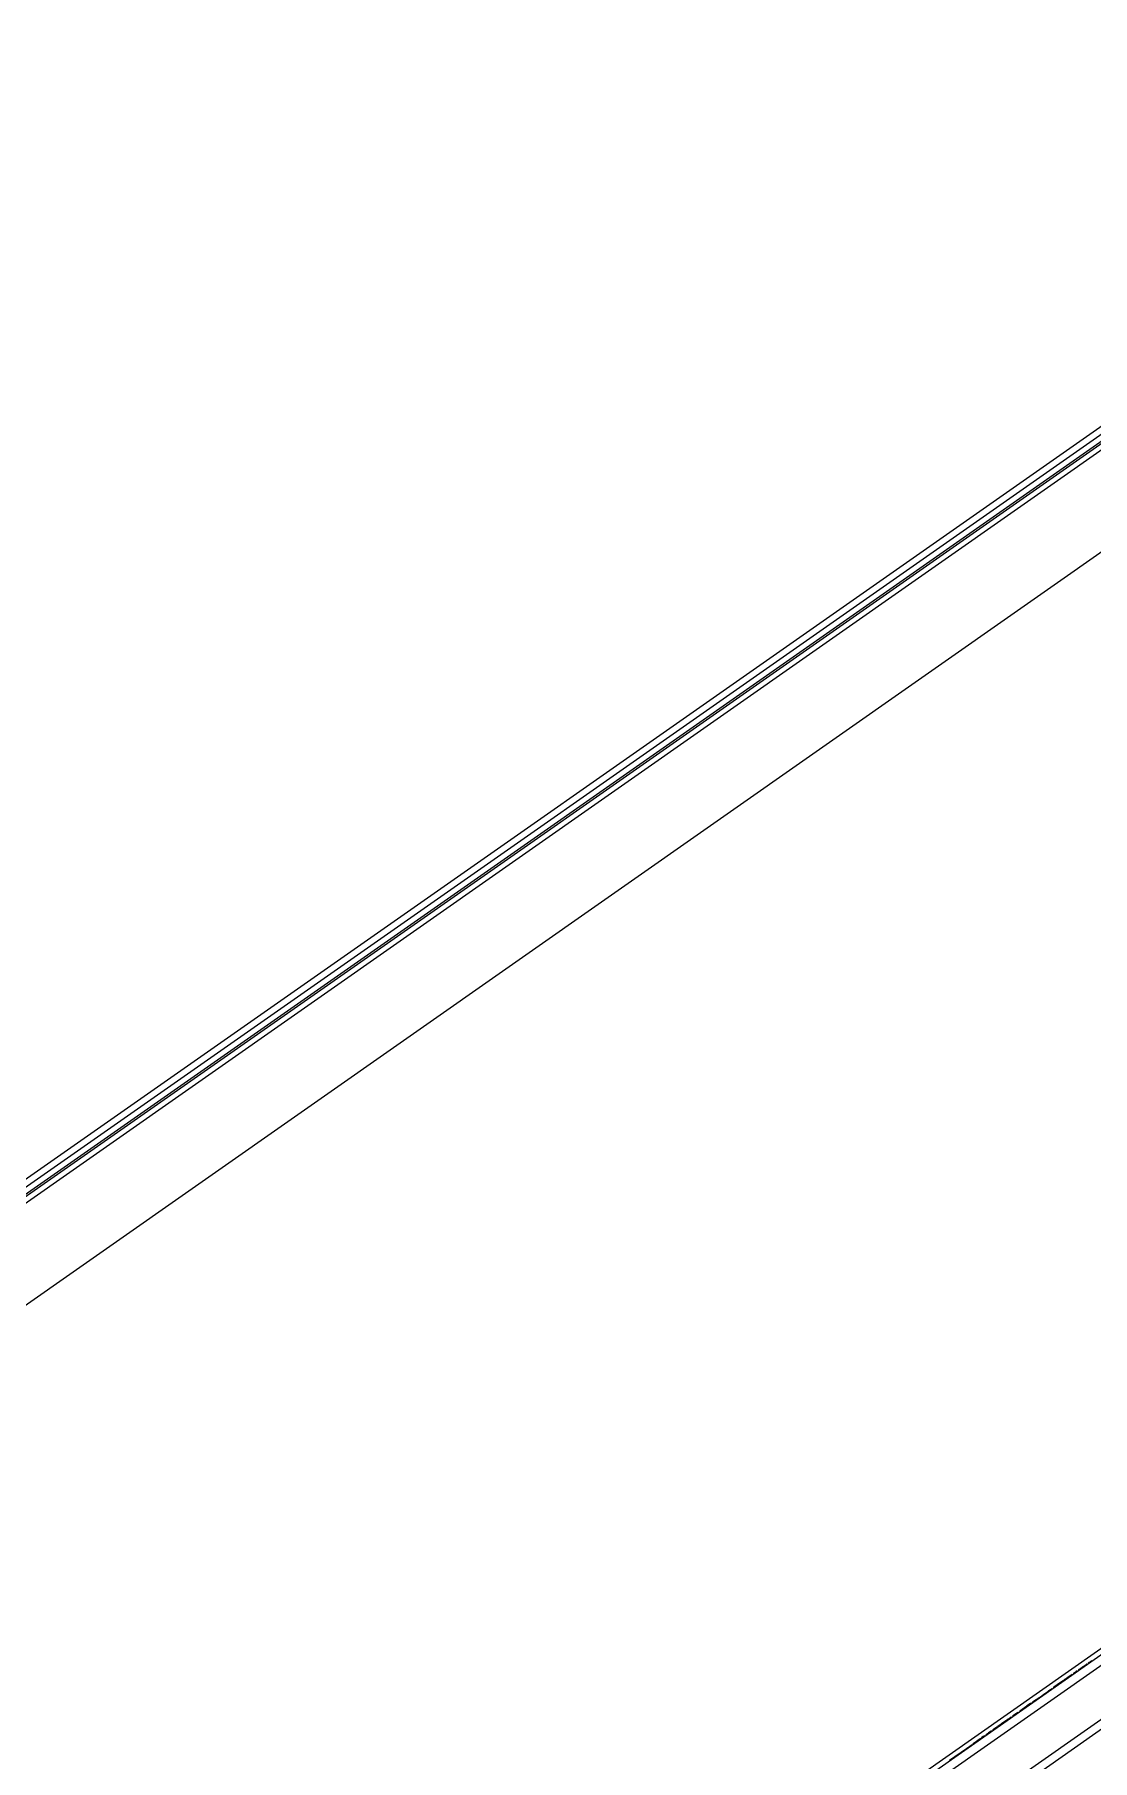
# Model space of a CAD drawing. Header units: millimetres. Extents: x 152904052 to 153933663, y 538271515 to 539240469.
# Drawn here: x 153452042.6 to 153452301.2, y 538570367.3 to 538570789.1 of the extents above; entities that cross this region are included whole.
import ezdxf

# ---------------------------------------------------------------- set-up
doc = ezdxf.new("R2010")
doc.units = ezdxf.units.MM
doc.layers.add('POWR', color=5, linetype='Continuous')

msp = doc.modelspace()

# ---------------------------------------------------------------- linework, layer by layer
at = {"layer": 'POWR', "color": 7}
for p, q in [((153452745.21, 538571002.75), (153451844.14, 538570371.82)), ((153452746.13, 538571001.44), (153451845.06, 538570370.51)), ((153452744.31, 538570998.46), (153451848.48, 538570371.2)), ((153451858.46, 538570377.69), (153452734.95, 538570991.42)), ((153451860.27, 538570377.38), (153452734.63, 538570989.61)), ((153452735.99, 538570965.53), (153451882.43, 538570367.86)), ((153451988.82, 538570170.43), (153452884.97, 538570797.92)), ((153451989.33, 538570173.36), (153452882.04, 538570798.44)), ((153452889, 538570787.44), (153451997.29, 538570163.06)), ((153452890.15, 538570785.8), (153451998.43, 538570161.42)), ((153452080.68, 538570238.85), (153452312.95, 538570401.49)), ((153452296.48, 538570388.54), (153452296.54, 538570388.46)), ((153452297.7, 538570389.4), (153452297.75, 538570389.31)), ((153452298.1, 538570389.68), (153452298.47, 538570389.94)), ((153452298.75, 538570390.14), (153452298.81, 538570390.05)), ((153452299.81, 538570390.88), (153452299.87, 538570390.79)), ((153452291.61, 538570385.13), (153452291.67, 538570385.05)), ((153452283.02, 538570379.12), (153452283.08, 538570379.04)), ((153452276.78, 538570374.75), (153452276.83, 538570374.67)), ((153452277.99, 538570375.6), (153452278.05, 538570375.52)), ((153452281.32, 538570377.93), (153452281.38, 538570377.85)), ((153452270.35, 538570370.25), (153452271.76, 538570371.24)), ((153452271.91, 538570371.34), (153452271.96, 538570371.26)), ((153452266.2, 538570367.34), (153452270.35, 538570370.25)), ((153452270.35, 538570370.25), (153452270.41, 538570370.17))]:
    msp.add_line(p, q, dxfattribs=at)
for points, knots in [([(153452301.01, 538570391.72), (153452301.01, 538570391.72), (153452301.03, 538570391.73), (153452300.81, 538570391.58), (153452300.38, 538570391.27), (153452300.1, 538570391.08)], [0, 0, 0, 0, 0.045957, 0.380717, 1, 1, 1, 1]), ([(153452296.19, 538570388.34), (153452295.71, 538570388), (153452294.61, 538570387.24), (153452293.07, 538570386.16), (153452291.83, 538570385.29), (153452291.69, 538570385.19), (153452291.61, 538570385.13)], [0, 0, 0, 0, 0.18118, 0.409256, 0.68726, 1, 1, 1, 1]), ([(153452297.41, 538570389.2), (153452297.27, 538570389.1), (153452296.92, 538570388.85), (153452296.55, 538570388.6), (153452296.5, 538570388.56), (153452296.48, 538570388.54)], [0, 0, 0, 0, 0.24492, 0.599937, 1, 1, 1, 1]), ([(153452298.75, 538570390.14), (153452298.65, 538570390.06), (153452298.45, 538570389.93), (153452298.16, 538570389.72), (153452297.91, 538570389.55), (153452297.73, 538570389.42), (153452297.71, 538570389.4), (153452297.7, 538570389.4)], [0, 0, 0, 0, 0.200772, 0.380983, 0.55337, 0.763323, 1, 1, 1, 1]), ([(153452299.81, 538570390.88), (153452299.79, 538570390.86), (153452299.74, 538570390.83), (153452299.47, 538570390.64), (153452299.13, 538570390.4), (153452298.88, 538570390.22), (153452298.75, 538570390.14)], [0, 0, 0, 0, 0.2779106, 0.562252, 0.7840826, 1, 1, 1, 1]), ([(153452286.41, 538570381.5), (153452286.41, 538570381.5), (153452286.7, 538570381.7), (153452287.81, 538570382.47), (153452289.46, 538570383.63), (153452290.78, 538570384.56), (153452291.32, 538570384.93)], [0, 0, 0, 0, 0.001089, 0.377712, 0.747454, 1, 1, 1, 1]), ([(153452283.02, 538570379.12), (153452282.94, 538570379.07), (153452282.79, 538570378.96), (153452282, 538570378.41), (153452281.61, 538570378.13)], [0, 0, 0, 0, 0.501917, 1, 1, 1, 1]), ([(153452286.12, 538570381.29), (153452286.14, 538570381.31), (153452286.21, 538570381.36), (153452285.67, 538570380.98), (153452284.73, 538570380.32), (153452283.75, 538570379.63), (153452283.3, 538570379.32)], [0, 0, 0, 0, 0.08611, 0.40663, 0.731322, 1, 1, 1, 1]), ([(153452285.19, 538570380.64), (153452285.21, 538570380.65), (153452285.24, 538570380.67), (153452285.71, 538570381), (153452285.82, 538570381.08)], [0, 0, 0, 0, 0.755315, 1, 1, 1, 1]), ([(153452276.49, 538570374.55), (153452276.32, 538570374.43), (153452275.79, 538570374.06), (153452275.21, 538570373.65), (153452275.13, 538570373.59), (153452275.08, 538570373.56)], [0, 0, 0, 0, 0.185295, 0.570588, 1, 1, 1, 1]), ([(153452279.05, 538570376.34), (153452278.82, 538570376.18), (153452278.4, 538570375.88), (153452277.77, 538570375.45), (153452277.24, 538570375.07), (153452276.85, 538570374.8), (153452276.8, 538570374.77), (153452276.78, 538570374.75)], [0, 0, 0, 0, 0.198322, 0.378488, 0.552347, 0.763981, 1, 1, 1, 1]), ([(153452280.11, 538570377.08), (153452280.07, 538570377.05), (153452279.99, 538570377), (153452279.57, 538570376.71), (153452279.17, 538570376.42), (153452278.85, 538570376.2), (153452278.55, 538570375.99), (153452278.3, 538570375.82), (153452278.12, 538570375.69), (153452278.01, 538570375.61), (153452278, 538570375.6), (153452277.99, 538570375.6)], [0, 0, 0, 0, 0.201167, 0.403831, 0.503378, 0.598958, 0.684959, 0.766209, 0.838872, 0.91563, 1, 1, 1, 1]), ([(153452281.32, 538570377.93), (153452281.28, 538570377.9), (153452281.18, 538570377.83), (153452280.59, 538570377.42), (153452279.87, 538570376.91), (153452279.32, 538570376.53), (153452279.05, 538570376.34)], [0, 0, 0, 0, 0.279608, 0.563258, 0.784144, 1, 1, 1, 1]), ([(153452274.79, 538570373.36), (153452274.36, 538570373.06), (153452273.28, 538570372.3), (153452272.14, 538570371.5), (153452271.99, 538570371.39), (153452271.91, 538570371.34)], [0, 0, 0, 0, 0.2409386, 0.6001647, 1, 1, 1, 1])]:
    msp.add_open_spline(points, degree=3, knots=knots, dxfattribs=at)

doc.saveas('drawing.dxf')
